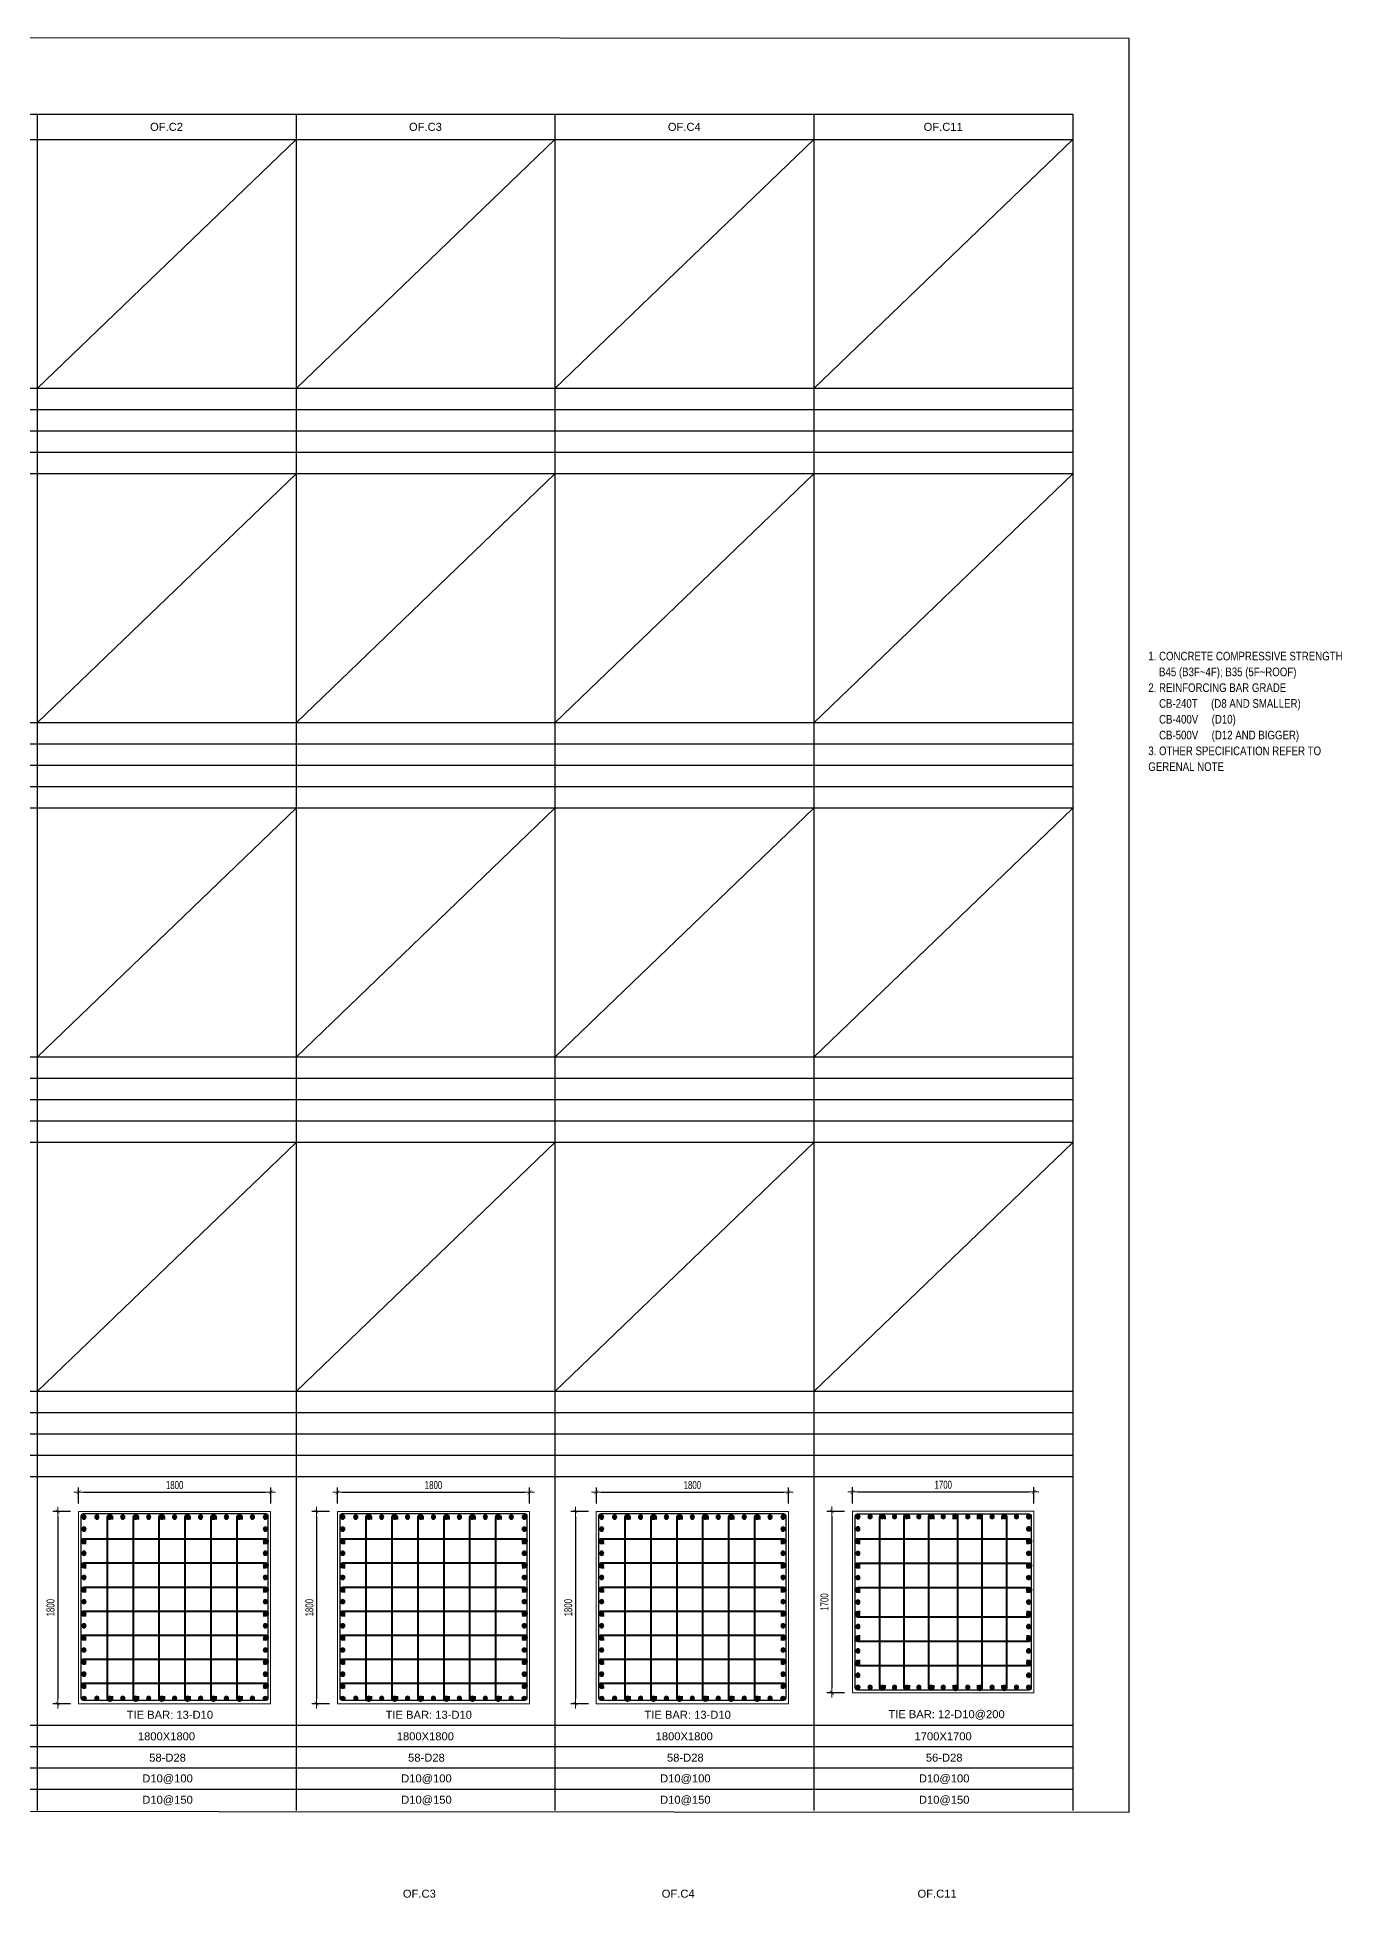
# Model space of a CAD drawing. Header units: millimetres. Extents: x 49323 to 406889, y -6102 to 181761.
# Drawn here: x 315021 to 327247, y 48866 to 66303 of the extents above; entities that cross this region are included whole.
import ezdxf
from ezdxf.enums import TextEntityAlignment as Align

# ---------------------------------------------------------------- set-up
doc = ezdxf.new("R2010")
doc.units = ezdxf.units.MM
doc.linetypes.add('CENTER2', pattern=[1.125, 0.75, -0.125, 0.125, -0.125])
doc.layers.get('Defpoints').update_dxf_attribs({"color": 151, "lineweight": 9})
for name, color, linetype in [('2', 2, 'Continuous'), ('A-ANNO-LEAD', 4, 'Continuous'), ('CEN', 1, 'CENTER2'), ('STL', 3, 'Continuous'), ('TIT1', 3, 'Continuous')]:
    doc.layers.add(name, color=color, linetype=linetype)
for name, color, linetype, lineweight in [('NDC_S_CONTINUOUS', 3, 'Continuous', 20), ('NDC_S_DIM', 1, 'Continuous', 15), ('NDC_S_STIRRUP', 4, 'Continuous', 40)]:
    doc.layers.add(name, color=color, linetype=linetype, lineweight=lineweight)
doc.styles.add('ARIAL', font='arial.ttf', dxfattribs={"width": 0.8})
doc.styles.add('NDC_ARIAL', font='arial.ttf', dxfattribs={"width": 0.85})
doc.styles.add('NDC_DIM', font='', dxfattribs={"width": 0.75})
doc.styles.get('NDC_DIM').set_extended_font_data('Dotum')
doc.dimstyles.new('NDC_dim_30', dxfattribs={"dimscale": 30, "dimtxt": 2.5, "dimasz": 1.5, "dimexe": 1.5, "dimexo": 2.5, "dimgap": 1, "dimtad": 1, "dimdec": 0, "dimzin": 0, "dimdsep": 46, "dimtxsty": 'NDC_DIM', "dimblk": 'DIMMARK', "dimcen": 0.09, "dimdle": 1.2, "dimclrd": 1, "dimclre": 1, "dimclrt": 3, "dimadec": 0, "dimazin": 0, "dimtfac": 1, "dimtdec": 0, "dimtix": 1, "dimtofl": 0, "dimtmove": 0, "dimatfit": 3, "dimfxl": 8, "dimfxlon": 1, "dimtolj": 1, "dimtzin": 0, "dimarcsym": 0})

# ---------------------------------------------------------------- blocks, each defined once
blk = doc.blocks.new('GN')
at = {"layer": 'TIT1', "insert": (0, 0), "char_height": 81, "width": 1996.3, "attachment_point": 1, "line_spacing_factor": 1.096296, "style": 'ARIAL'}
blk.add_mtext('\\A1;1. CONCRETE COMPRESSIVE STRENGTH\\P    B45 (B3F~4F); B35 (5F~ROOF)\\P2. REINFORCING BAR GRADE\\P    CB-240T     (D8 AND SMALLER)\\P    CB-400V     (D10)\\P    CB-500V     (D12 AND BIGGER)\\P3. OTHER SPECIFICATION REFER TO GERENAL NOTE ', dxfattribs=at)
blk = doc.blocks.new('8')
at = {"layer": '2'}
blk.add_hatch(color=256, dxfattribs=at).paths.add_polyline_path([(20, 0, 0.386127), (2, 20), (-2, 20, 0.386127), (-20, 0, 1)])
blk.add_circle((0, 0), 20, dxfattribs=at)
blk = doc.blocks.new('5')
at = {"layer": 'CEN', "rotation": 180}
blk.add_blockref('8', (0, 0), dxfattribs=at)
blk = doc.blocks.new('*U1924')
at = {"layer": 'STL', "xscale": -1, "rotation": 270}
blk.add_blockref('5', (0, 0), dxfattribs=at)
blk = doc.blocks.new('*U1925')
at = {"layer": 'NDC_S_DIM', "color": 0, "linetype": 'ByBlock', "lineweight": -2, "transparency": 16777216}
for p in [(299693, 70168), (299807, 70168), (299921, 70168), (300036, 70168), (300150, 70168), (300264, 70168), (300379, 70168), (300493, 70168), (300607, 70168), (300722, 70168), (300836, 70168), (300950, 70168), (301065, 70168), (301179, 70168), (301293, 70168)]:
    blk.add_blockref('*U1924', p, dxfattribs=at)
blk = doc.blocks.new('*U1926')
at = {"layer": 'STL', "xscale": -1, "rotation": 270}
blk.add_blockref('5', (0, 0), dxfattribs=at)
blk = doc.blocks.new('*U1927')
at = {"layer": 'NDC_S_DIM', "color": 0, "linetype": 'ByBlock', "lineweight": -2, "transparency": 16777216}
for p in [(299693, 70168), (299807, 70168), (299921, 70168), (300036, 70168), (300150, 70168), (300264, 70168), (300379, 70168), (300493, 70168), (300607, 70168), (300722, 70168), (300836, 70168), (300950, 70168), (301065, 70168), (301179, 70168), (301293, 70168)]:
    blk.add_blockref('*U1926', p, dxfattribs=at)
blk = doc.blocks.new('*U1928')
at = {"layer": 'STL', "xscale": -1, "rotation": 270}
blk.add_blockref('5', (0, 0), dxfattribs=at)
blk = doc.blocks.new('*U1929')
at = {"layer": 'NDC_S_DIM', "color": 0, "linetype": 'ByBlock', "lineweight": -2, "transparency": 16777216}
for p in [(299693, 70168), (299807, 70168), (299921, 70168), (300036, 70168), (300150, 70168), (300264, 70168), (300379, 70168), (300493, 70168), (300607, 70168), (300722, 70168), (300836, 70168), (300950, 70168), (301065, 70168), (301179, 70168), (301293, 70168)]:
    blk.add_blockref('*U1928', p, dxfattribs=at)
blk = doc.blocks.new('*U1930')
at = {"layer": 'STL', "xscale": -1, "rotation": 270}
blk.add_blockref('5', (0, 0), dxfattribs=at)
blk = doc.blocks.new('*U1931')
at = {"layer": 'NDC_S_DIM', "color": 0, "linetype": 'ByBlock', "lineweight": -2, "transparency": 16777216}
for p in [(299693, 70168), (299807, 70168), (299921, 70168), (300036, 70168), (300150, 70168), (300264, 70168), (300379, 70168), (300493, 70168), (300607, 70168), (300722, 70168), (300836, 70168), (300950, 70168), (301065, 70168), (301179, 70168), (301293, 70168)]:
    blk.add_blockref('*U1930', p, dxfattribs=at)
blk = doc.blocks.new('DIMMARK')
at = {"layer": 'NDC_S_DIM', "color": 1}
blk.add_line((-1.5, 0), (1, 0), dxfattribs=at)
at = {"layer": 'NDC_S_DIM', "color": 2, "const_width": 0.1}
blk.add_lwpolyline([(-0.42, -0.42), (0.42, 0.42)], dxfattribs=at)
blk = doc.blocks.new('*D1971')
at = {"layer": 'Defpoints', "color": 0, "ltscale": 40, "transparency": 16777216}
for p in [(322662, 52488), (322467, 50788), (322662, 50788)]:
    blk.add_point(p, dxfattribs=at)
at = {"layer": 'NDC_S_DIM', "color": 1, "lineweight": -2, "ltscale": 40, "transparency": 16777216}
for p, q in [((322587, 52488), (322422, 52488)), ((322467, 52443), (322467, 50833)), ((322587, 50788), (322422, 50788))]:
    blk.add_line(p, q, dxfattribs=at)
at = {"layer": 'NDC_S_DIM', "color": 1, "lineweight": -2, "ltscale": 40, "transparency": 16777216, "xscale": 45, "yscale": 45, "zscale": 45}
for p, rotation in [((322467, 52488), 90), ((322467, 50788), 270)]:
    blk.add_blockref('DIMMARK', p, dxfattribs=dict(at, rotation=rotation))
at = {"layer": 'NDC_S_DIM', "color": 3, "ltscale": 40, "transparency": 16777216, "insert": (322399, 51638), "char_height": 75, "attachment_point": 5, "rotation": 90, "style": 'NDC_DIM'}
blk.add_mtext('\\A1;1700', dxfattribs=at)
blk = doc.blocks.new('*D1972')
at = {"layer": 'Defpoints', "color": 0, "ltscale": 40, "transparency": 16777216}
for p in [(324362, 52670), (322662, 52488), (324362, 52488)]:
    blk.add_point(p, dxfattribs=at)
at = {"layer": 'NDC_S_DIM', "color": 1, "lineweight": -2, "ltscale": 40, "transparency": 16777216}
for p, q in [((322662, 52563), (322662, 52715)), ((322707, 52670), (324317, 52670)), ((324362, 52563), (324362, 52715))]:
    blk.add_line(p, q, dxfattribs=at)
at = {"layer": 'NDC_S_DIM', "color": 1, "lineweight": -2, "ltscale": 40, "transparency": 16777216, "xscale": 45, "yscale": 45, "zscale": 45, "rotation": 180}
blk.add_blockref('DIMMARK', (322662, 52670), dxfattribs=at)
at = {"layer": 'NDC_S_DIM', "color": 1, "lineweight": -2, "ltscale": 40, "transparency": 16777216, "xscale": 45, "yscale": 45, "zscale": 45}
blk.add_blockref('DIMMARK', (324362, 52670), dxfattribs=at)
at = {"layer": 'NDC_S_DIM', "color": 3, "ltscale": 40, "transparency": 16777216, "insert": (323512, 52737), "char_height": 75, "attachment_point": 5, "style": 'NDC_DIM'}
blk.add_mtext('\\A1;1700', dxfattribs=at)
blk = doc.blocks.new('*D2124')
at = {"layer": 'Defpoints', "color": 0, "ltscale": 40, "transparency": 16777216}
for p in [(317209, 52667), (315409, 52485), (317209, 52485)]:
    blk.add_point(p, dxfattribs=at)
at = {"layer": 'NDC_S_DIM', "color": 1, "lineweight": -2, "ltscale": 40, "transparency": 16777216}
for p, q in [((315409, 52560), (315409, 52712)), ((315454, 52667), (317164, 52667)), ((317209, 52560), (317209, 52712))]:
    blk.add_line(p, q, dxfattribs=at)
at = {"layer": 'NDC_S_DIM', "color": 1, "lineweight": -2, "ltscale": 40, "transparency": 16777216, "xscale": 45, "yscale": 45, "zscale": 45, "rotation": 180}
blk.add_blockref('DIMMARK', (315409, 52667), dxfattribs=at)
at = {"layer": 'NDC_S_DIM', "color": 1, "lineweight": -2, "ltscale": 40, "transparency": 16777216, "xscale": 45, "yscale": 45, "zscale": 45}
blk.add_blockref('DIMMARK', (317209, 52667), dxfattribs=at)
at = {"layer": 'NDC_S_DIM', "color": 3, "ltscale": 40, "transparency": 16777216, "insert": (316309, 52734), "char_height": 75, "attachment_point": 5, "style": 'NDC_DIM'}
blk.add_mtext('\\A1;1800', dxfattribs=at)
blk = doc.blocks.new('*D2125')
at = {"layer": 'Defpoints', "color": 0, "ltscale": 40, "transparency": 16777216}
for p in [(315409, 52485), (315213, 50685), (315409, 50685)]:
    blk.add_point(p, dxfattribs=at)
at = {"layer": 'NDC_S_DIM', "color": 1, "lineweight": -2, "ltscale": 40, "transparency": 16777216}
for p, q in [((315334, 52485), (315168, 52485)), ((315213, 52440), (315213, 50730)), ((315334, 50685), (315168, 50685))]:
    blk.add_line(p, q, dxfattribs=at)
at = {"layer": 'NDC_S_DIM', "color": 1, "lineweight": -2, "ltscale": 40, "transparency": 16777216, "xscale": 45, "yscale": 45, "zscale": 45}
for p, rotation in [((315213, 52485), 90), ((315213, 50685), 270)]:
    blk.add_blockref('DIMMARK', p, dxfattribs=dict(at, rotation=rotation))
at = {"layer": 'NDC_S_DIM', "color": 3, "ltscale": 40, "transparency": 16777216, "insert": (315146, 51585), "char_height": 75, "attachment_point": 5, "rotation": 90, "style": 'NDC_DIM'}
blk.add_mtext('\\A1;1800', dxfattribs=at)
blk = doc.blocks.new('*D2126')
at = {"layer": 'Defpoints', "color": 0, "ltscale": 40, "transparency": 16777216}
for p in [(319635, 52667), (317835, 52485), (319635, 52485)]:
    blk.add_point(p, dxfattribs=at)
at = {"layer": 'NDC_S_DIM', "color": 1, "lineweight": -2, "ltscale": 40, "transparency": 16777216}
for p, q in [((317835, 52560), (317835, 52712)), ((317880, 52667), (319590, 52667)), ((319635, 52560), (319635, 52712))]:
    blk.add_line(p, q, dxfattribs=at)
at = {"layer": 'NDC_S_DIM', "color": 1, "lineweight": -2, "ltscale": 40, "transparency": 16777216, "xscale": 45, "yscale": 45, "zscale": 45, "rotation": 180}
blk.add_blockref('DIMMARK', (317835, 52667), dxfattribs=at)
at = {"layer": 'NDC_S_DIM', "color": 1, "lineweight": -2, "ltscale": 40, "transparency": 16777216, "xscale": 45, "yscale": 45, "zscale": 45}
blk.add_blockref('DIMMARK', (319635, 52667), dxfattribs=at)
at = {"layer": 'NDC_S_DIM', "color": 3, "ltscale": 40, "transparency": 16777216, "insert": (318735, 52734), "char_height": 75, "attachment_point": 5, "style": 'NDC_DIM'}
blk.add_mtext('\\A1;1800', dxfattribs=at)
blk = doc.blocks.new('*D2127')
at = {"layer": 'Defpoints', "color": 0, "ltscale": 40, "transparency": 16777216}
for p in [(317835, 52485), (317639, 50685), (317835, 50685)]:
    blk.add_point(p, dxfattribs=at)
at = {"layer": 'NDC_S_DIM', "color": 1, "lineweight": -2, "ltscale": 40, "transparency": 16777216}
for p, q in [((317760, 52485), (317594, 52485)), ((317639, 52440), (317639, 50730)), ((317760, 50685), (317594, 50685))]:
    blk.add_line(p, q, dxfattribs=at)
at = {"layer": 'NDC_S_DIM', "color": 1, "lineweight": -2, "ltscale": 40, "transparency": 16777216, "xscale": 45, "yscale": 45, "zscale": 45}
for p, rotation in [((317639, 52485), 90), ((317639, 50685), 270)]:
    blk.add_blockref('DIMMARK', p, dxfattribs=dict(at, rotation=rotation))
at = {"layer": 'NDC_S_DIM', "color": 3, "ltscale": 40, "transparency": 16777216, "insert": (317572, 51585), "char_height": 75, "attachment_point": 5, "rotation": 90, "style": 'NDC_DIM'}
blk.add_mtext('\\A1;1800', dxfattribs=at)
blk = doc.blocks.new('*D2128')
at = {"layer": 'Defpoints', "color": 0, "ltscale": 40, "transparency": 16777216}
for p in [(322061, 52667), (320261, 52485), (322061, 52485)]:
    blk.add_point(p, dxfattribs=at)
at = {"layer": 'NDC_S_DIM', "color": 1, "lineweight": -2, "ltscale": 40, "transparency": 16777216}
for p, q in [((320261, 52560), (320261, 52712)), ((320306, 52667), (322016, 52667)), ((322061, 52560), (322061, 52712))]:
    blk.add_line(p, q, dxfattribs=at)
at = {"layer": 'NDC_S_DIM', "color": 1, "lineweight": -2, "ltscale": 40, "transparency": 16777216, "xscale": 45, "yscale": 45, "zscale": 45, "rotation": 180}
blk.add_blockref('DIMMARK', (320261, 52667), dxfattribs=at)
at = {"layer": 'NDC_S_DIM', "color": 1, "lineweight": -2, "ltscale": 40, "transparency": 16777216, "xscale": 45, "yscale": 45, "zscale": 45}
blk.add_blockref('DIMMARK', (322061, 52667), dxfattribs=at)
at = {"layer": 'NDC_S_DIM', "color": 3, "ltscale": 40, "transparency": 16777216, "insert": (321161, 52734), "char_height": 75, "attachment_point": 5, "style": 'NDC_DIM'}
blk.add_mtext('\\A1;1800', dxfattribs=at)
blk = doc.blocks.new('*D2129')
at = {"layer": 'Defpoints', "color": 0, "ltscale": 40, "transparency": 16777216}
for p in [(320261, 52485), (320066, 50685), (320261, 50685)]:
    blk.add_point(p, dxfattribs=at)
at = {"layer": 'NDC_S_DIM', "color": 1, "lineweight": -2, "ltscale": 40, "transparency": 16777216}
for p, q in [((320186, 52485), (320021, 52485)), ((320066, 52440), (320066, 50730)), ((320186, 50685), (320021, 50685))]:
    blk.add_line(p, q, dxfattribs=at)
at = {"layer": 'NDC_S_DIM', "color": 1, "lineweight": -2, "ltscale": 40, "transparency": 16777216, "xscale": 45, "yscale": 45, "zscale": 45}
for p, rotation in [((320066, 52485), 90), ((320066, 50685), 270)]:
    blk.add_blockref('DIMMARK', p, dxfattribs=dict(at, rotation=rotation))
at = {"layer": 'NDC_S_DIM', "color": 3, "ltscale": 40, "transparency": 16777216, "insert": (319998, 51585), "char_height": 75, "attachment_point": 5, "rotation": 90, "style": 'NDC_DIM'}
blk.add_mtext('\\A1;1800', dxfattribs=at)

msp = doc.modelspace()

# ---------------------------------------------------------------- linework, layer by layer
at = {"layer": 'A-ANNO-LEAD'}
msp.add_lwpolyline([(303919.1, 49683.4), (325254.1, 49670.2), (325254.1, 66290.2), (303919.1, 66303.4)], close=True, dxfattribs=at)
at = {"layer": 'NDC_S_CONTINUOUS', "ltscale": 70}
for points in [[(324362.4, 52488.3), (324362.4, 50788.3), (322662.4, 50788.3), (322662.4, 52488.3), (324362.4, 52488.3)], [(317208.8, 52485.1), (317208.8, 50685.1), (315408.8, 50685.1), (315408.8, 52485.1), (317208.8, 52485.1)], [(319634.8, 52485.1), (319634.8, 50685.1), (317834.8, 50685.1), (317834.8, 52485.1), (319634.8, 52485.1)], [(322060.9, 52485.1), (322060.9, 50685.1), (320260.9, 50685.1), (320260.9, 52485.1), (322060.9, 52485.1)]]:
    msp.add_lwpolyline(points, dxfattribs=at)
at = {"layer": 'NDC_S_STIRRUP', "lineweight": -2, "ltscale": 1000}
for points in [[(317183.8, 52446.5), (317183.8, 50736.5, -0.4142136), (317163.8, 50716.5), (315453.8, 50716.5, -0.4142136), (315433.8, 50736.5), (315433.8, 52446.5, -0.4142136), (315453.8, 52466.5), (317163.8, 52466.5, -0.4142136)], [(319609.8, 52446.5), (319609.8, 50736.5, -0.4142136), (319589.8, 50716.5), (317879.8, 50716.5, -0.4142136), (317859.8, 50736.5), (317859.8, 52446.5, -0.4142136), (317879.8, 52466.5), (319589.8, 52466.5, -0.4142136)], [(322035.9, 52446.5), (322035.9, 50736.5, -0.4142136), (322015.9, 50716.5), (320305.9, 50716.5, -0.4142136), (320285.9, 50736.5), (320285.9, 52446.5, -0.4142136), (320305.9, 52466.5), (322015.9, 52466.5, -0.4142136)], [(324337.4, 52443.3), (324337.4, 50833.3, -0.4142136), (324317.4, 50813.3), (322707.4, 50813.3, -0.4142136), (322687.4, 50833.3), (322687.4, 52443.3, -0.4142136), (322707.4, 52463.3), (324317.4, 52463.3, -0.4142136)]]:
    msp.add_lwpolyline(points, format="xyb", close=True, dxfattribs=at)
at = {"layer": 'NDC_S_STIRRUP'}
for points in [[(315724, 50754.7), (315724, 50732.6, -1), (315678.9, 50732.6), (315678.9, 52434.6, -1), (315724, 52434.6), (315724, 52412.4)], [(315966.9, 50754.7), (315966.9, 50732.6, -1), (315921.9, 50732.6), (315921.9, 52434.6, -1), (315966.9, 52434.6), (315966.9, 52412.4)], [(316209.8, 50754.7), (316209.8, 50732.6, -1), (316164.8, 50732.6), (316164.8, 52434.6, -1), (316209.8, 52434.6), (316209.8, 52412.4)], [(316452.7, 50754.7), (316452.7, 50732.6, -1), (316407.7, 50732.6), (316407.7, 52434.6, -1), (316452.7, 52434.6), (316452.7, 52412.4)], [(316695.6, 50754.7), (316695.6, 50732.6, -1), (316650.6, 50732.6), (316650.6, 52434.6, -1), (316695.6, 52434.6), (316695.6, 52412.4)], [(316938.6, 50754.7), (316938.6, 50732.6, -1), (316893.5, 50732.6), (316893.5, 52434.6, -1), (316938.6, 52434.6), (316938.6, 52412.4)], [(318150, 50754.7), (318150, 50732.6, -1), (318105, 50732.6), (318105, 52434.6, -1), (318150, 52434.6), (318150, 52412.4)], [(318393, 50754.7), (318393, 50732.6, -1), (318348, 50732.6), (318348, 52434.6, -1), (318393, 52434.6), (318393, 52412.4)], [(318635.9, 50754.7), (318635.9, 50732.6, -1), (318590.9, 50732.6), (318590.9, 52434.6, -1), (318635.9, 52434.6), (318635.9, 52412.4)], [(318878.8, 50754.7), (318878.8, 50732.6, -1), (318833.8, 50732.6), (318833.8, 52434.6, -1), (318878.8, 52434.6), (318878.8, 52412.4)], [(319121.7, 50754.7), (319121.7, 50732.6, -1), (319076.7, 50732.6), (319076.7, 52434.6, -1), (319121.7, 52434.6), (319121.7, 52412.4)], [(319364.7, 50754.7), (319364.7, 50732.6, -1), (319319.6, 50732.6), (319319.6, 52434.6, -1), (319364.7, 52434.6), (319364.7, 52412.4)], [(320576.1, 50754.7), (320576.1, 50732.6, -1), (320531.1, 50732.6), (320531.1, 52434.6, -1), (320576.1, 52434.6), (320576.1, 52412.4)], [(320819.1, 50754.7), (320819.1, 50732.6, -1), (320774, 50732.6), (320774, 52434.6, -1), (320819.1, 52434.6), (320819.1, 52412.4)], [(321062, 50754.7), (321062, 50732.6, -1), (321017, 50732.6), (321017, 52434.6, -1), (321062, 52434.6), (321062, 52412.4)], [(321304.9, 50754.7), (321304.9, 50732.6, -1), (321259.9, 50732.6), (321259.9, 52434.6, -1), (321304.9, 52434.6), (321304.9, 52412.4)], [(321547.8, 50754.7), (321547.8, 50732.6, -1), (321502.8, 50732.6), (321502.8, 52434.6, -1), (321547.8, 52434.6), (321547.8, 52412.4)], [(321790.8, 50754.7), (321790.8, 50732.6, -1), (321745.7, 50732.6), (321745.7, 52434.6, -1), (321790.8, 52434.6), (321790.8, 52412.4)], [(322963.3, 50858), (322963.3, 50835.8, -1), (322918.3, 50835.8), (322918.3, 52437.8, -1), (322963.3, 52437.8), (322963.3, 52415.7)], [(323191.9, 50859.5), (323191.9, 50837.3, -1), (323146.9, 50837.3), (323146.9, 52439.3, -1), (323191.9, 52439.3), (323191.9, 52417.2)], [(323420.6, 50858), (323420.6, 50835.8, -1), (323375.5, 50835.8), (323375.5, 52437.8, -1), (323420.6, 52437.8), (323420.6, 52415.7)], [(323604.2, 50858), (323604.2, 50835.8, 1), (323649.2, 50835.8), (323649.2, 52437.8, 1), (323604.2, 52437.8), (323604.2, 52415.7)], [(323832.8, 50858), (323832.8, 50835.8, 1), (323877.8, 50835.8), (323877.8, 52437.8, 1), (323832.8, 52437.8), (323832.8, 52415.7)], [(324061.5, 50858), (324061.5, 50835.8, 1), (324106.5, 50835.8), (324106.5, 52437.8, 1), (324061.5, 52437.8), (324061.5, 52415.7)], [(315480.7, 52185.5), (315458.5, 52185.5, -1), (315458.5, 52230.6), (317160.6, 52230.6, -1), (317160.6, 52185.5), (317138.4, 52185.5)], [(317906.8, 52185.5), (317884.6, 52185.5, -1), (317884.6, 52230.6), (319586.7, 52230.6, -1), (319586.7, 52185.5), (319564.5, 52185.5)], [(320332.8, 52185.5), (320310.7, 52185.5, -1), (320310.7, 52230.6), (322012.8, 52230.6, -1), (322012.8, 52185.5), (321990.6, 52185.5)], [(322734.3, 52186.7), (322712.1, 52186.7, -1), (322712.1, 52231.7), (324314.2, 52231.7, -1), (324314.2, 52186.7), (324292.1, 52186.7)], [(315480.7, 51959), (315458.5, 51959, -1), (315458.5, 52004), (317160.6, 52004, -1), (317160.6, 51959), (317138.4, 51959)], [(317906.8, 51959), (317884.6, 51959, -1), (317884.6, 52004), (319586.7, 52004, -1), (319586.7, 51959), (319564.5, 51959)], [(320332.8, 51959), (320310.7, 51959, -1), (320310.7, 52004), (322012.8, 52004, -1), (322012.8, 51959), (321990.6, 51959)], [(322734.3, 51958), (322712.1, 51958, -1), (322712.1, 52003.1), (324314.2, 52003.1, -1), (324314.2, 51958), (324292.1, 51958)], [(315480.7, 51732.5), (315458.5, 51732.5, -1), (315458.5, 51777.5), (317160.6, 51777.5, -1), (317160.6, 51732.5), (317138.4, 51732.5)], [(317906.8, 51732.5), (317884.6, 51732.5, -1), (317884.6, 51777.5), (319586.7, 51777.5, -1), (319586.7, 51732.5), (319564.5, 51732.5)], [(320332.8, 51732.5), (320310.7, 51732.5, -1), (320310.7, 51777.5), (322012.8, 51777.5, -1), (322012.8, 51732.5), (321990.6, 51732.5)], [(322734.3, 51729.4), (322712.1, 51729.4, -1), (322712.1, 51774.4), (324314.2, 51774.4, -1), (324314.2, 51729.4), (324292.1, 51729.4)], [(315480.7, 51507.8), (315458.5, 51507.8, -1), (315458.5, 51552.8), (317160.6, 51552.8, -1), (317160.6, 51507.8), (317138.4, 51507.8)], [(317906.8, 51507.8), (317884.6, 51507.8, -1), (317884.6, 51552.8), (319586.7, 51552.8, -1), (319586.7, 51507.8), (319564.5, 51507.8)], [(320332.8, 51507.8), (320310.7, 51507.8, -1), (320310.7, 51552.8), (322012.8, 51552.8, -1), (322012.8, 51507.8), (321990.6, 51507.8)], [(322734.3, 51545.8), (322712.1, 51545.8, 1), (322712.1, 51500.8), (324314.2, 51500.8, 1), (324314.2, 51545.8), (324292.1, 51545.8)], [(315480.7, 51283.1), (315458.5, 51283.1, -1), (315458.5, 51328.1), (317160.6, 51328.1, -1), (317160.6, 51283.1), (317138.4, 51283.1)], [(317906.8, 51283.1), (317884.6, 51283.1, -1), (317884.6, 51328.1), (319586.7, 51328.1, -1), (319586.7, 51283.1), (319564.5, 51283.1)], [(320332.8, 51283.1), (320310.7, 51283.1, -1), (320310.7, 51328.1), (322012.8, 51328.1, -1), (322012.8, 51283.1), (321990.6, 51283.1)], [(322734.3, 51317.2), (322712.1, 51317.2, 1), (322712.1, 51272.1), (324314.2, 51272.1, 1), (324314.2, 51317.2), (324292.1, 51317.2)], [(315480.7, 51058.4), (315458.5, 51058.4, -1), (315458.5, 51103.5), (317160.6, 51103.5, -1), (317160.6, 51058.4), (317138.4, 51058.4)], [(317906.8, 51058.4), (317884.6, 51058.4, -1), (317884.6, 51103.5), (319586.7, 51103.5, -1), (319586.7, 51058.4), (319564.5, 51058.4)], [(320332.8, 51058.4), (320310.7, 51058.4, -1), (320310.7, 51103.5), (322012.8, 51103.5, -1), (322012.8, 51058.4), (321990.6, 51058.4)], [(322734.3, 51088.5), (322712.1, 51088.5, 1), (322712.1, 51043.5), (324314.2, 51043.5, 1), (324314.2, 51088.5), (324292.1, 51088.5)], [(315480.7, 50833.8), (315458.5, 50833.8, -1), (315458.5, 50878.8), (317160.6, 50878.8, -1), (317160.6, 50833.8), (317138.4, 50833.8)], [(317906.8, 50833.8), (317884.6, 50833.8, -1), (317884.6, 50878.8), (319586.7, 50878.8, -1), (319586.7, 50833.8), (319564.5, 50833.8)], [(320332.8, 50833.8), (320310.7, 50833.8, -1), (320310.7, 50878.8), (322012.8, 50878.8, -1), (322012.8, 50833.8), (321990.6, 50833.8)]]:
    msp.add_lwpolyline(points, format="xyb", dxfattribs=at)
at = {"layer": 'TIT1', "color": 2}
msp.add_line((310683.1, 65583.4), (324725.4, 65583.4), dxfattribs=at)
at = {"layer": 'TIT1'}
for p, q in [((315021, 65583.4), (315021, 49683.4)), ((317447.1, 65583.4), (317447.1, 49683.4)), ((319873.2, 65583.4), (319873.2, 49683.4)), ((322299.3, 65583.4), (322299.3, 49683.4)), ((324725.4, 65583.4), (324725.4, 49683.4)), ((310683.1, 65343.4), (324725.4, 65343.4)), ((324725.4, 62210.7), (310683.1, 62210.7)), ((324725.4, 59078), (310683.1, 59078)), ((324725.4, 55945.3), (310683.1, 55945.3)), ((324725.4, 52812.6), (310683.1, 52812.6))]:
    msp.add_line(p, q, dxfattribs=at)
at = {"layer": 'TIT1', "color": 8}
for p, q in [((324725.4, 63010.7), (311311, 63010.7)), ((324725.4, 62810.7), (311311, 62810.7)), ((324725.4, 62610.7), (311311, 62610.7)), ((324725.4, 62410.7), (311311, 62410.7)), ((324725.4, 59878), (311311, 59878)), ((324725.4, 59678), (311311, 59678)), ((324725.4, 59478), (311311, 59478)), ((324725.4, 59278), (311740.2, 59278)), ((324725.4, 56745.3), (311311, 56745.3)), ((324725.4, 56545.3), (311311, 56545.3)), ((324725.4, 56345.3), (311311, 56345.3)), ((324725.4, 56145.3), (311740.2, 56145.3)), ((324725.4, 53612.6), (311311, 53612.6)), ((324725.4, 53412.6), (311311, 53412.6)), ((324725.4, 53212.6), (311311, 53212.6)), ((324725.4, 53012.6), (311740.2, 53012.6)), ((324725.4, 50479.9), (311311, 50479.9)), ((324725.4, 50279.9), (311311, 50279.9)), ((324725.4, 50079.9), (311311, 50079.9)), ((324725.4, 49879.9), (311740.2, 49879.9))]:
    msp.add_line(p, q, dxfattribs=at)
for points in [[(317447.1, 65343.4), (315021, 63010.7)], [(319873.2, 65343.4), (317447.1, 63010.7)], [(322299.3, 65343.4), (319873.2, 63010.7)], [(324725.4, 65343.4), (322299.3, 63010.7)], [(317447.1, 62210.7), (315021, 59878)], [(319873.2, 62210.7), (317447.1, 59878)], [(322299.3, 62210.7), (319873.2, 59878)], [(324725.4, 62210.7), (322299.3, 59878)], [(317447.1, 59078), (315021, 56745.3)], [(319873.2, 59078), (317447.1, 56745.3)], [(322299.3, 59078), (319873.2, 56745.3)], [(324725.4, 59078), (322299.3, 56745.3)], [(317447.1, 55945.3), (315021, 53612.6)], [(319873.2, 55945.3), (317447.1, 53612.6)], [(322299.3, 55945.3), (319873.2, 53612.6)], [(324725.4, 55945.3), (322299.3, 53612.6)]]:
    msp.add_lwpolyline(points, dxfattribs=at)

# ---------------------------------------------------------------- block references
at = {"layer": 'NDC_S_DIM'}
for name, p in [('GN', (325433.8, 60543.9)), ('*U1925', (23019.4, -17729.8)), ('*U1927', (23019.4, -19330.2))]:
    msp.add_blockref(name, p, dxfattribs=at)
at = {"layer": 'NDC_S_DIM', "rotation": 90}
for name, p in [('*U1929', (392879.8, -248855.4)), ('*U1931', (394480.2, -248855.4))]:
    msp.add_blockref(name, p, dxfattribs=at)
at = {"layer": 'STL', "xscale": -1, "rotation": 270}
for p in [(315458.5, 52434.6), (315458.5, 52321.3), (315580, 52434.6), (315701.4, 52434.6), (315822.9, 52434.6), (315944.4, 52434.6), (316065.8, 52434.6), (316187.3, 52434.6), (316308.8, 52434.6), (316430.2, 52434.6), (316551.7, 52434.6), (316673.1, 52434.6), (316794.6, 52434.6), (316916.1, 52434.6), (317037.5, 52434.6), (317159, 52434.6), (317159, 52321.3), (317884.6, 52434.6), (317884.6, 52321.3), (318006.1, 52434.6), (318127.5, 52434.6), (318249, 52434.6), (318370.5, 52434.6), (318491.9, 52434.6), (318613.4, 52434.6), (318734.8, 52434.6), (318856.3, 52434.6), (318977.8, 52434.6), (319099.2, 52434.6), (319220.7, 52434.6), (319342.2, 52434.6), (319463.6, 52434.6), (319585.1, 52434.6), (319585.1, 52321.3), (320310.7, 52434.6), (320310.7, 52321.3), (320432.2, 52434.6), (320553.6, 52434.6), (320675.1, 52434.6), (320796.6, 52434.6), (320918, 52434.6), (321039.5, 52434.6), (321160.9, 52434.6), (321282.4, 52434.6), (321403.9, 52434.6), (321525.3, 52434.6), (321646.8, 52434.6), (321768.2, 52434.6), (321889.7, 52434.6), (322011.2, 52434.6), (322011.2, 52321.3), (315458.5, 52208), (317159, 52208), (317884.6, 52208), (319585.1, 52208), (320310.7, 52208), (322011.2, 52208), (315458.5, 52094.8), (315458.5, 51981.5), (317159, 52094.8), (317159, 51981.5), (317884.6, 52094.8), (317884.6, 51981.5), (319585.1, 52094.8), (319585.1, 51981.5), (320310.7, 52094.8), (320310.7, 51981.5), (322011.2, 52094.8), (322011.2, 51981.5), (315458.5, 51868.2), (317159, 51868.2), (317884.6, 51868.2), (319585.1, 51868.2), (320310.7, 51868.2), (322011.2, 51868.2), (315458.5, 51755), (315458.5, 51641.7), (317159, 51755), (317159, 51641.7), (317884.6, 51755), (317884.6, 51641.7), (319585.1, 51755), (319585.1, 51641.7), (320310.7, 51755), (320310.7, 51641.7), (322011.2, 51755), (322011.2, 51641.7), (315458.5, 51528.4), (317159, 51528.4), (317884.6, 51528.4), (319585.1, 51528.4), (320310.7, 51528.4), (322011.2, 51528.4), (315458.5, 51415.2), (315458.5, 51301.9), (317159, 51415.2), (317159, 51301.9), (317884.6, 51415.2), (317884.6, 51301.9), (319585.1, 51415.2), (319585.1, 51301.9), (320310.7, 51415.2), (320310.7, 51301.9), (322011.2, 51415.2), (322011.2, 51301.9), (315458.5, 51188.6), (315458.5, 51075.4), (317159, 51188.6), (317159, 51075.4), (317884.6, 51188.6), (317884.6, 51075.4), (319585.1, 51188.6), (319585.1, 51075.4), (320310.7, 51188.6), (320310.7, 51075.4), (322011.2, 51188.6), (322011.2, 51075.4), (315458.5, 50962.1), (317159, 50962.1), (317884.6, 50962.1), (319585.1, 50962.1), (320310.7, 50962.1), (322011.2, 50962.1), (315458.5, 50848.8), (315580, 50735.6), (315701.4, 50735.6), (315822.9, 50735.6), (315944.4, 50735.6), (316065.8, 50735.6), (316187.3, 50735.6), (316308.8, 50735.6), (316430.2, 50735.6), (316551.7, 50735.6), (316673.1, 50735.6), (316794.6, 50735.6), (316916.1, 50735.6), (317037.5, 50735.6), (317159, 50848.8), (317884.6, 50848.8), (318006.1, 50735.6), (318127.5, 50735.6), (318249, 50735.6), (318370.5, 50735.6), (318491.9, 50735.6), (318613.4, 50735.6), (318734.8, 50735.6), (318856.3, 50735.6), (318977.8, 50735.6), (319099.2, 50735.6), (319220.7, 50735.6), (319342.2, 50735.6), (319463.6, 50735.6), (319585.1, 50848.8), (320310.7, 50848.8), (320432.2, 50735.6), (320553.6, 50735.6), (320675.1, 50735.6), (320796.6, 50735.6), (320918, 50735.6), (321039.5, 50735.6), (321160.9, 50735.6), (321282.4, 50735.6), (321403.9, 50735.6), (321525.3, 50735.6), (321646.8, 50735.6), (321768.2, 50735.6), (321889.7, 50735.6), (322011.2, 50848.8)]:
    msp.add_blockref('5', p, dxfattribs=at)
at = {"layer": 'STL', "rotation": 270}
for p in [(315458.5, 50735.6), (317159, 50735.6), (317884.6, 50735.6), (319585.1, 50735.6), (320310.7, 50735.6), (322011.2, 50735.6)]:
    msp.add_blockref('5', p, dxfattribs=at)

# ---------------------------------------------------------------- texts
at = {"layer": 'TIT1', "color": 2, "style": 'NDC_ARIAL'}
for s, p in [('OF.C2', (316233.1, 65463.4)), ('OF.C3', (318659.2, 65463.4)), ('OF.C4', (321085.3, 65463.4)), ('OF.C11', (323511.4, 65463.4)), ('OF.C3', (318602.2, 48904.9)), ('OF.C4', (321028.3, 48904.9)), ('OF.C11', (323454.4, 48904.9))]:
    msp.add_text(s, height=75, dxfattribs=at).set_placement(p, align=Align.MIDDLE)
at = {"layer": 'TIT1', "style": 'NDC_ARIAL'}
for s, p in [('TIE BAR: 13-D10', (316264.4, 50581.6)), ('TIE BAR: 13-D10', (318690.5, 50581.6)), ('TIE BAR: 13-D10', (321116.5, 50581.6)), ('TIE BAR: 12-D10@200', (323542.6, 50581.6)), ('1800X1800', (316232.6, 50379.7)), ('1800X1800', (318658.6, 50379.7)), ('1800X1800', (321084.7, 50379.7)), ('1700X1700', (323510.8, 50379.7)), ('58-D28', (316242.6, 50179.7)), ('58-D28', (318668.7, 50179.7)), ('58-D28', (321094.8, 50179.7)), ('56-D28', (323520.9, 50179.7)), ('D10@100', (316242.6, 49979.7)), ('D10@100', (318668.7, 49979.7)), ('D10@100', (321094.8, 49979.7)), ('D10@100', (323520.9, 49979.7)), ('D10@150', (316242.6, 49779.7)), ('D10@150', (318668.7, 49779.7)), ('D10@150', (321094.8, 49779.7)), ('D10@150', (323520.9, 49779.7))]:
    msp.add_text(s, height=75, dxfattribs=at).set_placement(p, align=Align.MIDDLE)

# ---------------------------------------------------------------- dimensions: what is measured, and where the dimension line sits
at = {"layer": 'NDC_S_DIM', "ltscale": 40}
for base, p1, p2, picture, middle in [((317208.8, 52666.7), (315408.8, 52485.1), (317208.8, 52485.1), '*D2124', (316308.8, 52734.2)), ((319634.8, 52666.7), (317834.8, 52485.1), (319634.8, 52485.1), '*D2126', (318734.8, 52734.2)), ((322060.9, 52666.7), (320260.9, 52485.1), (322060.9, 52485.1), '*D2128', (321160.9, 52734.2)), ((324362.4, 52669.9), (322662.4, 52488.3), (324362.4, 52488.3), '*D1972', (323512.4, 52737.5))]:
    dim = msp.add_linear_dim(base=base, p1=p1, p2=p2, dimstyle='NDC_dim_30', dxfattribs=at)
    dim.commit()
    dim.dimension.update_dxf_attribs({"geometry": picture, "text_midpoint": middle})
for base, p1, p2, picture, middle in [((315213.4, 50685.1), (315408.8, 52485.1), (315408.8, 50685.1), '*D2125', (315145.8, 51585.1)), ((317639.5, 50685.1), (317834.8, 52485.1), (317834.8, 50685.1), '*D2127', (317571.9, 51585.1)), ((320065.6, 50685.1), (320260.9, 52485.1), (320260.9, 50685.1), '*D2129', (319998, 51585.1)), ((322467, 50788.3), (322662.4, 52488.3), (322662.4, 50788.3), '*D1971', (322399.5, 51638.3))]:
    dim = msp.add_linear_dim(base=base, p1=p1, p2=p2, angle=90, dimstyle='NDC_dim_30', dxfattribs=at)
    dim.commit()
    dim.dimension.update_dxf_attribs({"geometry": picture, "text_midpoint": middle})

doc.saveas('drawing.dxf')
